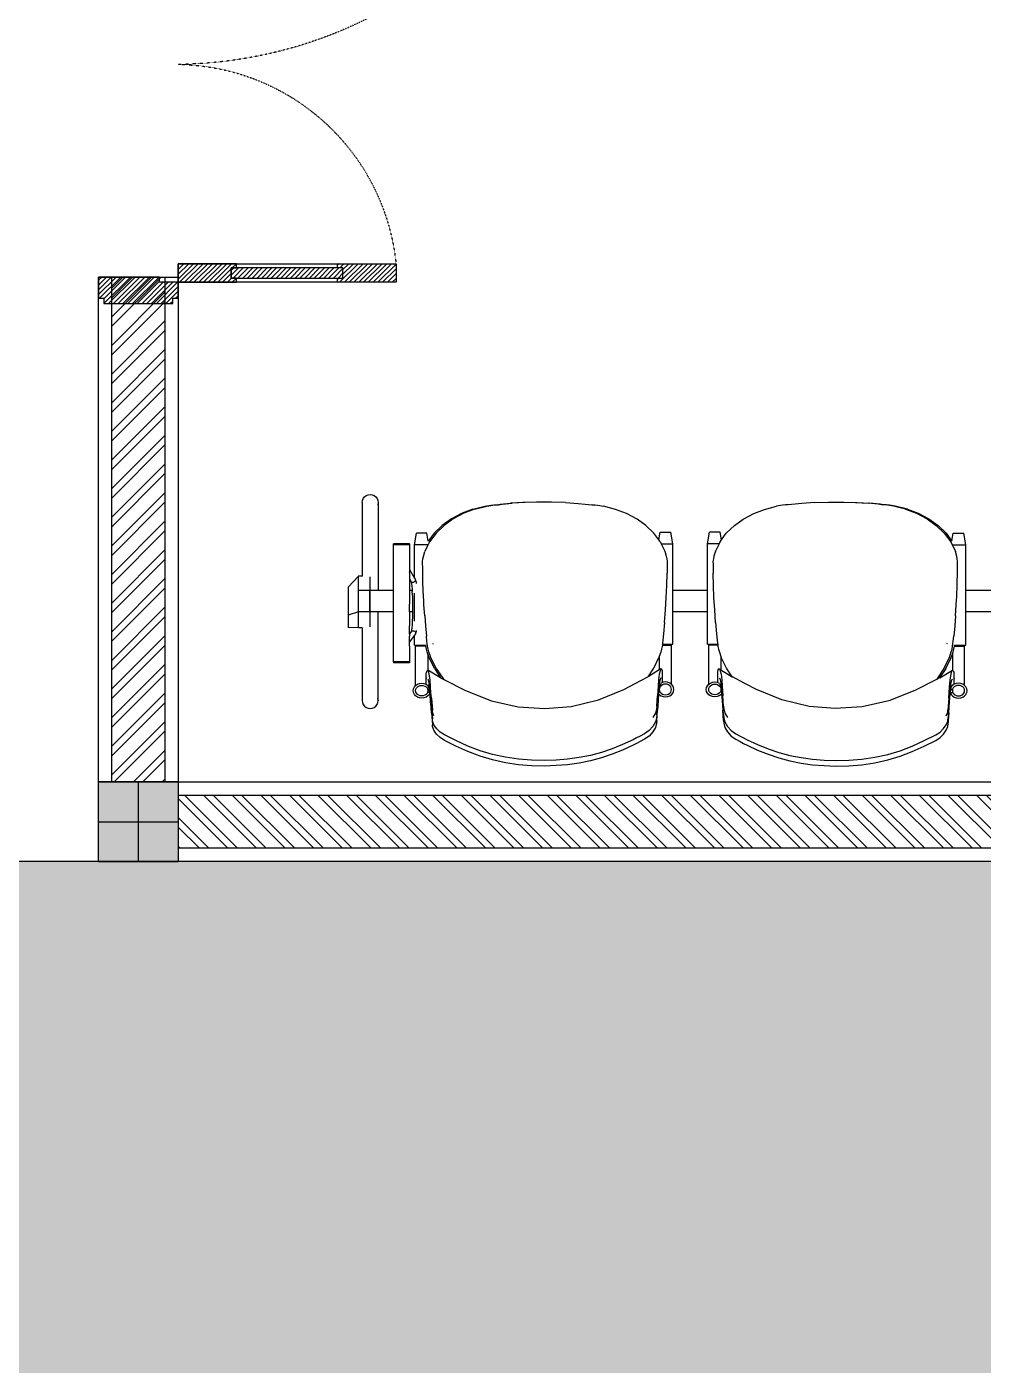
# Model space of a CAD drawing. Header units: millimetres. Extents: x -280308 to 6402717, y -14 to 2073074.
# Drawn here: x 22404 to 24204, y 748051 to 750570 of the extents above; entities that cross this region are included whole.
import ezdxf

# ---------------------------------------------------------------- set-up
doc = ezdxf.new("R2010")
doc.units = ezdxf.units.MM
doc.linetypes.add('ACAD_ISO03W100', pattern=[30, 12, -18])
doc.layers.get('0').update_dxf_attribs({"lineweight": 0})
for name, color, linetype, lineweight in [('_Door & Window', 1, 'Continuous', 0), ('A-ALINE-1', 91, 'Continuous', 20), ('A-ALINE-3', 111, 'Continuous', 15), ('A-ALINE-6', 117, 'Continuous', 9), ('A-Furn', 250, 'Continuous', 0), ('A-FURN-EQPM', 177, 'Continuous', 0), ('ARSIR', 251, 'Continuous', 0)]:
    doc.layers.add(name, color=color, linetype=linetype, lineweight=lineweight)
doc.layers.add('A-FILL-1', color=7, linetype='Continuous', lineweight=0, true_color=0x454545)
doc.styles.add('CENTURY', font='GOTHIC.TTF')

# ---------------------------------------------------------------- blocks, each defined once
blk = doc.blocks.new('A$C0fa81d55')
at = {"color": 0, "linetype": 'ByBlock', "lineweight": -2}
for p, q in [((28.5, 503.5), (30.9, 506.6)), ((30.9, 506.6), (34, 509)), ((34, 509), (37.6, 510.5)), ((37.6, 510.5), (41.5, 511)), ((41.5, 511), (45.4, 510.5)), ((45.4, 510.5), (49, 509)), ((49, 509), (52.1, 506.6)), ((52.1, 506.6), (54.5, 503.5)), ((26.5, 496), (27, 499.9)), ((26.5, 496), (26.5, 357.5)), ((27, 499.9), (28.5, 503.5)), ((54.5, 503.5), (56, 499.9)), ((56, 499.9), (56.5, 496)), ((56, 499.4), (56.5, 495.8)), ((56.5, 495.5), (56, 491.6)), ((56.5, 495.5), (56, 492.2)), ((56.5, 495.8), (56.5, 496)), ((56.5, 495.7), (56.5, 495.8)), ((56.5, 495.7), (56.5, 495.5)), ((56.5, 495.5), (56.5, 330)), ((234.5, 483.3), (214.2, 475.6)), ((237.9, 483.3), (217.6, 475.6)), ((234.5, 483.3), (257.4, 489)), ((237.9, 483.3), (260.9, 489)), ((257.4, 489), (268.5, 490.7)), ((260.9, 489), (272, 490.7)), ((268.5, 490.7), (274.1, 491.3)), ((272, 490.7), (277.5, 491.3)), ((274.1, 491.3), (279.7, 491.7)), ((277.5, 491.3), (283.1, 491.7)), ((279.7, 491.7), (286, 492.5)), ((283.1, 491.7), (289.5, 492.5)), ((286, 492.5), (292.4, 493.2)), ((289.5, 492.5), (295.9, 493.2)), ((292.4, 493.2), (305.2, 494.4)), ((295.9, 493.2), (308.7, 494.4)), ((328.9, 495.9), (305.2, 494.4)), ((332.3, 495.9), (308.7, 494.4)), ((354.4, 496.7), (328.9, 495.9)), ((357.8, 496.7), (332.3, 495.9)), ((357.8, 496.7), (354.4, 496.7)), ((379.4, 496.7), (357.8, 496.7)), ((379.4, 496.7), (379.4, 496.7)), ((382.8, 496.7), (379.4, 496.7)), ((409, 495.8), (382.8, 496.7)), ((409, 495.8), (433.1, 494.3)), ((433.1, 494.3), (446, 493)), ((446, 493), (452.4, 492.3)), ((452.4, 492.3), (458.8, 491.6)), ((458.8, 491.6), (464.3, 491.2)), ((458.8, 491.3), (460.8, 491.2)), ((460.8, 491.2), (463.1, 490.9)), ((464.3, 491.2), (469.8, 490.6)), ((469.8, 490.6), (480.7, 488.9)), ((503.3, 483), (480.7, 488.9)), ((523.7, 475.2), (503.3, 483)), ((763.2, 475.2), (783.6, 483)), ((783.6, 483), (806.3, 488.9)), ((817.2, 490.6), (806.3, 488.9)), ((822.7, 491.2), (817.2, 490.6)), ((828.1, 491.6), (822.7, 491.2)), ((826.1, 491.2), (823.8, 490.9)), ((828.2, 491.3), (826.1, 491.2)), ((834.5, 492.3), (828.1, 491.6)), ((841, 493), (834.5, 492.3)), ((853.9, 494.3), (841, 493)), ((877.9, 495.8), (853.9, 494.3)), ((877.9, 495.8), (904.1, 496.7)), ((904.1, 496.7), (907.5, 496.7)), ((907.5, 496.7), (907.6, 496.7)), ((907.6, 496.7), (929.1, 496.7)), ((929.1, 496.7), (954.6, 495.9)), ((929.1, 496.7), (932.6, 496.7)), ((932.6, 496.7), (958.1, 495.9)), ((954.6, 495.9), (978.3, 494.4)), ((958.1, 495.9), (981.7, 494.4)), ((991.1, 493.2), (978.3, 494.4)), ((994.5, 493.2), (981.7, 494.4)), ((997.5, 492.5), (991.1, 493.2)), ((1000.9, 492.5), (994.5, 493.2)), ((1003.8, 491.7), (997.5, 492.5)), ((1007.3, 491.7), (1000.9, 492.5)), ((1009.4, 491.3), (1003.8, 491.7)), ((1012.9, 491.3), (1007.3, 491.7)), ((1015, 490.7), (1009.4, 491.3)), ((1018.4, 490.7), (1012.9, 491.3)), ((1026.1, 489), (1015, 490.7)), ((1029.5, 489), (1018.4, 490.7)), ((1049, 483.3), (1026.1, 489)), ((1052.5, 483.3), (1029.5, 489)), ((1049, 483.3), (1069.3, 475.6)), ((1052.5, 483.3), (1072.8, 475.6)), ((194.2, 464.9), (177, 452.6)), ((197.6, 464.9), (180.4, 452.6)), ((214.2, 475.6), (194.2, 464.9)), ((217.6, 475.6), (197.6, 464.9)), ((543.6, 464.5), (523.7, 475.2)), ((560, 452.7), (543.6, 464.5)), ((727, 452.7), (743.3, 464.5)), ((743.3, 464.5), (763.2, 475.2)), ((1069.3, 475.6), (1089.3, 464.9)), ((1072.8, 475.6), (1092.8, 464.9)), ((1089.3, 464.9), (1106.5, 452.6)), ((1092.8, 464.9), (1110, 452.6)), ((124.7, 415.9), (128.5, 437.9)), ((148.3, 437.9), (128.5, 437.9)), ((150.8, 423.4), (148.3, 437.9)), ((161.8, 438.2), (150.8, 423.4)), ((165.3, 438.2), (153, 421.6)), ((177, 452.6), (161.8, 438.2)), ((180.4, 452.6), (165.3, 438.2)), ((575.3, 438), (560, 452.7)), ((584.6, 425.7), (575.3, 438)), ((584.6, 425.7), (587.1, 440.2)), ((587.1, 440.2), (606.9, 440.2)), ((610.7, 418.2), (606.9, 440.2)), ((676.3, 418.2), (680.1, 440.2)), ((699.9, 440.2), (680.1, 440.2)), ((702.4, 425.7), (699.9, 440.2)), ((702.4, 425.7), (711.6, 438)), ((711.6, 438), (727, 452.7)), ((1106.5, 452.6), (1121.7, 438.2)), ((1110, 452.6), (1125.1, 438.2)), ((1121.7, 438.2), (1134, 421.6)), ((1125.1, 438.2), (1136.1, 423.4)), ((1136.1, 423.4), (1138.6, 437.9)), ((1138.6, 437.9), (1158.4, 437.9)), ((1162.2, 415.9), (1158.4, 437.9)), ((85.4, 330), (85.5, 404.6)), ((85.5, 417.9), (85.5, 417.9)), ((85.5, 417.7), (85.5, 417.9)), ((115.4, 417.9), (85.5, 417.9)), ((85.5, 417.7), (85.5, 417.6)), ((85.5, 417.6), (85.5, 417.4)), ((85.5, 416.7), (85.5, 417.4)), ((85.5, 416.7), (85.5, 416.5)), ((85.5, 404.6), (85.5, 416.5)), ((115.4, 416.5), (85.5, 416.5)), ((115.4, 403.3), (115.3, 385.1)), ((115.4, 417.9), (115.4, 417.9)), ((115.4, 417.9), (115.4, 417.8)), ((115.4, 417.8), (115.4, 417.7)), ((115.4, 417.7), (115.4, 417.6)), ((115.4, 417.6), (115.4, 417.4)), ((115.4, 417.4), (115.4, 417.2)), ((115.4, 417.2), (115.4, 417)), ((115.4, 417), (115.4, 416.7)), ((115.4, 416.7), (115.4, 416.5)), ((115.4, 416.5), (115.4, 416.2)), ((115.4, 416.2), (115.4, 415.1)), ((115.4, 415.1), (115.4, 404.6)), ((115.4, 404.6), (115.4, 403.3)), ((124.7, 353.7), (124.7, 415.9)), ((149.6, 415.9), (124.7, 415.9)), ((141.7, 394.4), (144.3, 403.5)), ((148.8, 412.9), (144.3, 403.5)), ((153, 421.6), (148.8, 412.9)), ((150.8, 423.4), (150.8, 423.3)), ((587, 422.4), (584.6, 425.7)), ((587, 422.4), (589.1, 418.2)), ((589.1, 418.2), (595.9, 404.3)), ((589.1, 418.2), (610.7, 418.2)), ((595.9, 404.3), (598.7, 394.8)), ((610.7, 330), (610.7, 418.2)), ((676.3, 330), (676.3, 418.2)), ((697.9, 418.2), (676.3, 418.2)), ((691, 404.3), (688.2, 394.8)), ((697.9, 418.2), (691, 404.3)), ((700, 422.4), (697.9, 418.2)), ((700, 422.4), (702.4, 425.7)), ((1134, 421.6), (1142.6, 403.5)), ((1136.1, 423.4), (1136.1, 423.3)), ((1137.3, 415.9), (1162.2, 415.9)), ((1145.2, 394.4), (1142.6, 403.5)), ((1162.2, 330), (1162.2, 415.9)), ((115.3, 385.1), (115.4, 384)), ((115.4, 384), (115.3, 370.2)), ((140.1, 384.8), (140.8, 389.6)), ((140.1, 379.7), (140.1, 384.8)), ((140.2, 374.6), (140.1, 379.7)), ((140.8, 389.6), (141.7, 394.4)), ((598.7, 394.8), (599.7, 389.9)), ((599.7, 389.9), (600.4, 384.9)), ((600.4, 379.3), (600.3, 373.8)), ((600.4, 384.9), (600.4, 379.3)), ((687.2, 389.9), (686.5, 384.9)), ((686.5, 384.9), (686.6, 379.3)), ((686.6, 379.3), (686.6, 373.8)), ((688.2, 394.8), (687.2, 389.9)), ((1146.2, 389.6), (1145.2, 394.4)), ((1146.9, 384.8), (1146.2, 389.6)), ((1146.8, 379.7), (1146.9, 384.8)), ((1146.8, 374.6), (1146.8, 379.7)), ((19.5, 357.5), (0, 336.6)), ((26.5, 357.5), (19.5, 357.5)), ((19.5, 330), (19.5, 357.5)), ((27.2, 357.5), (26.5, 357.5)), ((41.5, 330), (41.5, 356.2)), ((115.3, 370.2), (115.3, 370.1)), ((115.3, 370.1), (124.7, 353.7)), ((115.3, 370.1), (115.3, 365.2)), ((115.3, 364.4), (115.3, 365.2)), ((115.3, 364.4), (115.3, 352.3)), ((124.7, 353.7), (126.1, 351.3)), ((140.2, 371.1), (140.2, 374.6)), ((140.3, 364.4), (140.2, 371.1)), ((140.8, 343.2), (140.3, 364.4)), ((599.4, 339.4), (600.2, 362.7)), ((600.3, 373.8), (600.2, 362.7)), ((686.6, 373.8), (686.8, 362.7)), ((687.5, 339.4), (686.8, 362.7)), ((1146.1, 343.2), (1146.6, 364.4)), ((1146.6, 364.4), (1146.7, 371.1)), ((1146.7, 371.1), (1146.8, 374.6)), ((0, 336.6), (0, 284)), ((19.5, 290), (19.5, 330)), ((41, 330), (19.5, 330)), ((41, 290), (41, 330)), ((41.5, 330), (41, 330)), ((41.5, 290), (41.5, 330)), ((56.5, 330), (41.5, 330)), ((85.4, 330), (56.5, 330)), ((85.4, 290), (85.4, 330)), ((115.3, 352.3), (115.3, 352.2)), ((115.3, 352.2), (115.3, 345)), ((115.3, 352.2), (117.8, 347.9)), ((115.3, 344.6), (115.3, 345)), ((115.3, 344.6), (115.3, 330)), ((120.5, 330), (115.3, 330)), ((115.3, 330), (115.3, 324.7)), ((117.8, 347.9), (118.1, 347.1)), ((117.8, 347.9), (118.1, 347.4)), ((118.1, 347.4), (118.7, 346.7)), ((118.1, 347.1), (118.5, 345.7)), ((118.5, 345.7), (118.9, 343.9)), ((118.7, 346.7), (119.6, 346.1)), ((118.9, 343.9), (119.3, 341.9)), ((119.3, 341.9), (119.6, 339.6)), ((119.6, 346.1), (120.7, 345.8)), ((119.6, 339.6), (119.9, 337.1)), ((119.9, 337.1), (120.2, 334.4)), ((120.2, 334.4), (120.4, 331.6)), ((120.4, 331.6), (120.5, 330)), ((120.5, 330), (120.5, 328.6)), ((120.7, 325.5), (120.5, 328.6)), ((120.7, 345.8), (121.9, 345.7)), ((121.9, 345.7), (123.1, 345.9)), ((123.1, 345.9), (124.2, 346.3)), ((124.2, 346.3), (125.1, 346.9)), ((125.1, 346.9), (125.9, 347.7)), ((125.9, 347.7), (126.4, 348.6)), ((126.5, 350.5), (126.1, 351.3)), ((126.4, 348.6), (126.6, 349.5)), ((126.6, 349.5), (126.5, 350.5)), ((126.5, 350.5), (127, 349.2)), ((127, 349.2), (127.4, 347.6)), ((127.4, 347.6), (127.8, 345.7)), ((127.8, 345.7), (128.2, 343.6)), ((141.2, 332.8), (140.8, 343.2)), ((141.4, 327.6), (141.2, 332.8)), ((141.6, 322.4), (141.4, 327.6)), ((598.5, 317.3), (599.4, 339.4)), ((676.3, 330), (610.7, 330)), ((610.7, 290), (610.7, 330)), ((676.3, 290), (676.3, 330)), ((688.4, 317.3), (687.5, 339.4)), ((1145.3, 322.4), (1145.6, 327.6)), ((1145.6, 327.6), (1145.8, 332.8)), ((1145.8, 332.8), (1146.1, 343.2)), ((1239.5, 330), (1162.2, 330)), ((1162.2, 290), (1162.2, 330)), ((115.3, 324.5), (115.3, 324.7)), ((115.3, 324.5), (115.3, 304.5)), ((115.3, 304.5), (115.3, 304.4)), ((115.3, 290), (115.3, 304.4)), ((120.7, 325.5), (120.7, 322.5)), ((120.7, 322.5), (120.8, 319.2)), ((120.8, 319.2), (120.8, 290)), ((124.7, 272.8), (124.7, 325)), ((141.8, 317.7), (141.6, 322.4)), ((142.1, 313), (141.8, 317.7)), ((142.6, 303.5), (142.1, 313)), ((144.1, 282.8), (142.6, 303.5)), ((597.2, 293.8), (598.5, 317.3)), ((689.8, 293.8), (688.4, 317.3)), ((1142.9, 282.8), (1144.4, 303.5)), ((1144.4, 303.5), (1144.9, 313)), ((1144.9, 313), (1145.1, 317.7)), ((1145.1, 317.7), (1145.3, 322.4)), ((19.5, 290), (0, 284)), ((0, 284), (0, 260.8)), ((41, 290), (19.5, 290)), ((19.5, 260.2), (19.5, 290)), ((41.5, 290), (41, 290)), ((56.5, 290), (41.5, 290)), ((41.5, 261.9), (41.5, 290)), ((85.4, 290), (56.5, 290)), ((56.5, 123.6), (56.5, 290)), ((85.5, 196), (85.4, 290)), ((120.8, 290), (115.3, 290)), ((115.3, 290), (115.3, 284.4)), ((115.3, 284.4), (115.3, 284)), ((115.3, 284), (115.3, 264.5)), ((120.8, 278.3), (120.7, 275.1)), ((120.8, 290), (120.8, 278.3)), ((144.1, 282.8), (145.6, 263.6)), ((595.5, 270.3), (597.2, 293.8)), ((676.3, 290), (610.7, 290)), ((610.7, 229.5), (610.7, 290)), ((676.3, 229.5), (676.3, 290)), ((691.5, 270.3), (689.8, 293.8)), ((1142.9, 282.8), (1141.4, 263.6)), ((1241.6, 290), (1162.2, 290)), ((1162.2, 227.3), (1162.2, 290)), ((19.5, 260.2), (0, 260.8)), ((26.5, 260.2), (19.5, 260.2)), ((26.5, 260.2), (26.5, 260.3)), ((26.5, 260.2), (26.5, 123)), ((28.5, 260.2), (28.5, 260.2)), ((115.3, 264.5), (115.3, 263.8)), ((115.3, 248.5), (115.3, 263.8)), ((118.3, 252.5), (115.3, 248.5)), ((118.5, 253.3), (118.3, 252.5)), ((118.5, 252.9), (118.3, 252.5)), ((118.9, 254.8), (118.5, 253.3)), ((118.5, 252.9), (119.2, 253.6)), ((119.3, 256.7), (118.9, 254.8)), ((119.2, 253.6), (120.1, 254.2)), ((119.6, 258.8), (119.3, 256.7)), ((119.9, 261.2), (119.6, 258.8)), ((120.2, 263.7), (119.9, 261.2)), ((120.1, 254.2), (121.2, 254.5)), ((120.4, 266.4), (120.2, 263.7)), ((120.5, 269.3), (120.4, 266.4)), ((120.7, 272.2), (120.5, 269.3)), ((120.7, 275.1), (120.7, 272.2)), ((121.2, 254.5), (122.3, 254.6)), ((122.3, 254.6), (123.5, 254.4)), ((123.5, 254.4), (124.6, 254)), ((124.6, 254), (125.6, 253.4)), ((125.6, 253.4), (126.4, 252.6)), ((126.4, 252.6), (126.9, 251.7)), ((127.8, 253), (127.4, 251.3)), ((128.2, 254.9), (127.8, 253)), ((145.6, 263.6), (147.3, 244.1)), ((595.5, 270.3), (593.6, 248.6)), ((691.5, 270.3), (693.3, 248.6)), ((1141.4, 263.6), (1139.6, 244.1)), ((115.3, 248.4), (115.3, 248.5)), ((115.3, 248.4), (115.3, 244.8)), ((115.3, 244.8), (115.3, 243.8)), ((115.4, 233.5), (115.3, 243.8)), ((115.4, 225.4), (115.3, 233.5)), ((115.3, 233.5), (115.4, 233.5)), ((124.7, 246.4), (115.4, 233.5)), ((126.5, 248.9), (124.7, 246.4)), ((124.7, 227.3), (124.7, 246.4)), ((124.7, 227.3), (145.7, 227.3)), ((126.9, 249.8), (126.5, 248.9)), ((126.9, 251.7), (127.1, 250.8)), ((127.4, 251.3), (126.9, 249.8)), ((127.1, 250.8), (126.9, 249.8)), ((138.4, 225.4), (138.4, 227.3)), ((141.4, 225.4), (138.4, 227.3)), ((145.8, 227.3), (145.7, 227.3)), ((146, 225.4), (145.7, 227.3)), ((148.3, 234.7), (147.3, 244.1)), ((148.9, 230), (148.3, 234.7)), ((149.4, 225.3), (148.9, 230)), ((159.3, 230.2), (160.4, 230.8)), ((591.4, 227.7), (591.1, 225.1)), ((591.6, 229.5), (591.4, 227.7)), ((591.4, 227.7), (608.5, 227.7)), ((591.7, 231), (591.6, 229.5)), ((591.6, 229.5), (610.7, 229.5)), ((592.4, 236.9), (591.7, 231)), ((593.6, 248.6), (592.4, 236.9)), ((594, 227.7), (597, 229.5)), ((597, 227.7), (597, 229.5)), ((608.5, 153.8), (608.5, 227.7)), ((676.3, 229.5), (695.4, 229.5)), ((678.5, 153.8), (678.5, 227.7)), ((695.6, 227.7), (678.5, 227.7)), ((690, 227.7), (690, 229.5)), ((692.9, 227.7), (690, 229.5)), ((693.3, 248.6), (694.6, 236.9)), ((694.6, 236.9), (695.2, 231)), ((695.2, 231), (695.4, 229.5)), ((695.4, 229.5), (695.6, 227.7)), ((695.6, 227.7), (695.9, 225.1)), ((1127.7, 230.2), (1126.6, 230.8)), ((1137.5, 225.3), (1138.1, 230)), ((1138.1, 230), (1138.6, 234.7)), ((1138.6, 234.7), (1139.6, 244.1)), ((1141, 225.4), (1141.2, 227.3)), ((1141.1, 227.3), (1141.2, 227.3)), ((1141.2, 227.3), (1162.2, 227.3)), ((1145.6, 225.4), (1148.5, 227.3)), ((1148.5, 225.4), (1148.5, 227.3)), ((115.4, 225.4), (115.3, 224.1)), ((115.3, 224.1), (115.4, 206.4)), ((115.4, 206.4), (115.4, 204.9)), ((115.4, 204.9), (115.4, 197.5)), ((126.9, 151.6), (126.9, 225.4)), ((146, 225.4), (126.9, 225.4)), ((146, 225.3), (146, 225.4)), ((147.2, 219.9), (146, 225.3)), ((148.6, 214.6), (147.2, 219.9)), ((149.9, 210.6), (148.6, 214.6)), ((150.6, 219.9), (149.4, 225.3)), ((152.1, 204.2), (149.9, 210.6)), ((149.9, 210.6), (149.9, 180.3)), ((152, 214.6), (150.6, 219.9)), ((155.5, 204.2), (152, 214.6)), ((162.4, 183.2), (152.1, 204.2)), ((165.8, 183.2), (155.5, 204.2)), ((575.3, 184.1), (584.9, 204.1)), ((585.5, 205.8), (584.9, 204.1)), ((588.4, 214.4), (585.5, 205.8)), ((585.5, 205.8), (585.5, 180.9)), ((589.8, 219.7), (588.4, 214.4)), ((591.1, 225.1), (589.8, 219.7)), ((695.9, 225.1), (697.1, 219.7)), ((697.1, 219.7), (698.6, 214.4)), ((698.6, 214.4), (701.5, 205.8)), ((701.5, 205.8), (702, 204.1)), ((701.5, 205.8), (701.5, 180.9)), ((711.7, 184.1), (702, 204.1)), ((1121.1, 183.2), (1131.4, 204.2)), ((1124.6, 183.2), (1134.9, 204.2)), ((1131.4, 204.2), (1134.9, 214.6)), ((1134.9, 214.6), (1136.3, 219.9)), ((1134.9, 204.2), (1137, 210.6)), ((1136.3, 219.9), (1137.5, 225.3)), ((1137, 210.6), (1138.4, 214.6)), ((1137, 210.6), (1137, 180.3)), ((1138.4, 214.6), (1139.8, 219.9)), ((1139.8, 219.9), (1141, 225.3)), ((1141, 225.3), (1141, 225.4)), ((1141, 225.4), (1160, 225.4)), ((1160, 151.6), (1160, 225.4)), ((85.5, 196), (85.5, 195.5)), ((115.4, 196), (85.5, 196)), ((85.5, 195.5), (85.5, 195)), ((85.5, 194.6), (85.5, 195)), ((85.5, 194.6), (85.5, 194.4)), ((85.5, 194.6), (85.5, 194.6)), ((85.5, 194.4), (85.5, 194.3)), ((115.4, 194.3), (85.5, 194.3)), ((115.4, 197.5), (115.4, 196.7)), ((115.4, 196.1), (115.4, 196.7)), ((115.4, 196), (115.4, 196.1)), ((115.4, 196), (115.4, 195.5)), ((115.4, 195.5), (115.4, 195.5)), ((115.4, 195.5), (115.4, 195)), ((115.4, 195), (115.4, 195)), ((115.4, 195), (115.4, 194.6)), ((115.4, 194.6), (115.4, 194.4)), ((115.4, 194.6), (115.4, 194.6)), ((115.4, 194.4), (115.4, 194.3)), ((147.2, 176.9), (146.5, 175.3)), ((148.2, 178.5), (147.2, 176.9)), ((149.1, 179.8), (148.2, 178.5)), ((149.8, 180.4), (149.1, 179.8)), ((150.9, 178.9), (149.8, 180.4)), ((149.9, 180.3), (149.8, 180.4)), ((173.9, 166.2), (149.9, 180.3)), ((152.5, 173), (150.9, 178.9)), ((162.4, 183.2), (174, 166.2)), ((165.8, 183.2), (178, 165.3)), ((564.3, 168.1), (575.3, 184.1)), ((585.5, 180.9), (564.3, 168.1)), ((587, 179.3), (585.4, 172.7)), ((588.3, 182.6), (585.5, 180.9)), ((588.3, 182.6), (587, 179.3)), ((589.3, 182.7), (588.3, 182.6)), ((590.8, 181), (589.3, 182.7)), ((591, 180.2), (590.8, 181)), ((591.2, 178.9), (591, 180.2)), ((591.2, 162.2), (591.2, 178.9)), ((695.7, 162.2), (695.8, 178.9)), ((695.8, 178.9), (696, 180.2)), ((696, 180.2), (696.1, 181)), ((696.1, 181), (697.6, 182.7)), ((697.6, 182.7), (698.6, 182.6)), ((698.6, 182.6), (699.9, 179.3)), ((698.6, 182.6), (701.5, 180.9)), ((699.9, 179.3), (701.6, 172.7)), ((701.5, 180.9), (722.6, 168.1)), ((722.6, 168.1), (711.7, 184.1)), ((1121.1, 183.2), (1108.9, 165.3)), ((1124.6, 183.2), (1113, 166.2)), ((1113.1, 166.2), (1137, 180.3)), ((1134.5, 173), (1136.1, 178.9)), ((1136.1, 178.9), (1137.1, 180.4)), ((1137, 180.3), (1137.1, 180.4)), ((1137.1, 180.4), (1137.8, 179.8)), ((1137.8, 179.8), (1138.7, 178.5)), ((1138.7, 178.5), (1139.7, 176.9)), ((1139.7, 176.9), (1140.5, 175.3)), ((124.5, 148.8), (126.9, 151.6)), ((126.9, 151.6), (127, 151.7)), ((127, 151.7), (130.4, 153.9)), ((130.4, 153.9), (134.3, 155.3)), ((132.7, 150.5), (135.4, 151.4)), ((134.3, 155.3), (138.4, 155.8)), ((135.4, 151.4), (138.4, 151.8)), ((138.4, 155.8), (142.6, 155.3)), ((138.4, 151.8), (141.4, 151.4)), ((141.4, 151.4), (144.2, 150.5)), ((142.6, 155.3), (146.5, 153.9)), ((146.5, 164.5), (146.5, 175.3)), ((147.2, 166), (146.5, 164.5)), ((146.5, 158.6), (146.5, 164.5)), ((146.5, 164.5), (146.5, 164.3)), ((146.5, 153.9), (146.5, 164.3)), ((146.5, 153.9), (146.5, 153.9)), ((146.5, 153.9), (149.8, 151.7)), ((149.8, 151.7), (151.4, 149.9)), ((149.9, 163.6), (149.9, 163.7)), ((150.9, 162.2), (149.9, 163.6)), ((150.9, 151.5), (149.9, 152.9)), ((152.5, 156.3), (150.9, 162.2)), ((151.4, 149.9), (150.9, 151.5)), ((154.1, 162.4), (152.5, 173)), ((154.2, 145.7), (152.5, 156.3)), ((155.2, 148.1), (154.1, 162.4)), ((173.9, 166.2), (174, 166.2)), ((174, 166.2), (180.2, 163)), ((178, 165.3), (180.2, 163)), ((180.2, 163), (220.8, 142)), ((518.8, 143.8), (540.3, 155.2)), ((540.3, 155.2), (563.9, 167.8)), ((564.3, 168.1), (563.9, 167.8)), ((584.1, 162.7), (583.2, 149.8)), ((585.4, 172.7), (584.1, 162.7)), ((585.5, 156), (584.2, 146)), ((587.1, 162.6), (585.5, 156)), ((587.1, 151.9), (585.5, 145.4)), ((588.9, 151.1), (587, 149.1)), ((588.4, 165.8), (587.1, 162.6)), ((588.2, 154.6), (587.1, 151.9)), ((588.9, 156.2), (588.2, 155.7)), ((588.4, 165.9), (588.4, 165.8)), ((591.2, 157), (588.9, 156.2)), ((591.2, 152.7), (588.9, 151.1)), ((591.2, 160.8), (591.2, 162.2)), ((591.2, 160.8), (591.2, 162.2)), ((591.2, 157), (591.2, 160.8)), ((592.8, 157.6), (591.2, 157)), ((594, 153.7), (591.2, 152.7)), ((597, 158.1), (592.8, 157.6)), ((597, 154.1), (594, 153.7)), ((601.1, 157.6), (597, 158.1)), ((600, 153.7), (597, 154.1)), ((602.7, 152.7), (600, 153.7)), ((605, 156.2), (601.1, 157.6)), ((605.1, 151.1), (602.7, 152.7)), ((608.4, 154), (605, 156.2)), ((606.9, 149.1), (605.1, 151.1)), ((608.5, 153.8), (608.4, 154)), ((610.9, 151.1), (608.5, 153.8)), ((676, 151.1), (678.5, 153.8)), ((678.5, 153.8), (678.6, 154)), ((678.6, 154), (681.9, 156.2)), ((680, 149.1), (681.8, 151.1)), ((681.8, 151.1), (684.2, 152.7)), ((681.9, 156.2), (685.8, 157.6)), ((684.2, 152.7), (687, 153.7)), ((685.8, 157.6), (690, 158.1)), ((687, 153.7), (690, 154.1)), ((690, 158.1), (694.1, 157.6)), ((690, 154.1), (692.9, 153.7)), ((692.9, 153.7), (695.7, 152.7)), ((694.1, 157.6), (695.7, 157)), ((695.8, 160.8), (695.7, 162.2)), ((695.7, 157), (695.8, 160.8)), ((695.7, 157), (698, 156.2)), ((695.7, 152.7), (698.1, 151.1)), ((695.8, 160.8), (695.8, 162.2)), ((698, 156.2), (698.7, 155.7)), ((698.1, 151.1), (699.9, 149.1)), ((698.6, 165.9), (698.6, 165.8)), ((698.6, 165.8), (699.9, 162.6)), ((698.8, 154.6), (699.9, 151.9)), ((699.9, 162.6), (701.5, 156)), ((699.9, 151.9), (701.5, 145.4)), ((701.5, 156), (702.8, 146)), ((701.6, 172.7), (702.9, 162.7)), ((702.9, 162.7), (703.7, 149.8)), ((722.6, 168.1), (723.1, 167.8)), ((746.7, 155.2), (723.1, 167.8)), ((768.1, 143.8), (746.7, 155.2)), ((1106.8, 163), (1066.1, 142)), ((1113, 166.2), (1106.8, 163)), ((1108.9, 165.3), (1106.8, 163)), ((1113.1, 166.2), (1113, 166.2)), ((1131.8, 148.1), (1132.9, 162.4)), ((1132.8, 145.7), (1134.4, 156.3)), ((1132.9, 162.4), (1134.5, 173)), ((1134.4, 156.3), (1136, 162.2)), ((1137.1, 151.7), (1135.6, 149.9)), ((1135.6, 149.9), (1136, 151.5)), ((1136, 162.2), (1137, 163.6)), ((1136, 151.5), (1137.1, 152.9)), ((1137, 163.6), (1137.1, 163.7)), ((1140.4, 153.9), (1137.1, 151.7)), ((1139.7, 166), (1140.4, 164.5)), ((1140.4, 164.5), (1140.5, 175.3)), ((1140.4, 158.6), (1140.4, 164.5)), ((1140.4, 164.5), (1140.5, 164.3)), ((1140.4, 153.9), (1140.5, 164.3)), ((1140.5, 153.9), (1140.4, 153.9)), ((1144.4, 155.3), (1140.5, 153.9)), ((1145.6, 151.4), (1142.8, 150.5)), ((1148.5, 155.8), (1144.4, 155.3)), ((1148.5, 151.8), (1145.6, 151.4)), ((1152.7, 155.3), (1148.5, 155.8)), ((1151.5, 151.4), (1148.5, 151.8)), ((1154.3, 150.5), (1151.5, 151.4)), ((1156.6, 153.9), (1152.7, 155.3)), ((1159.9, 151.7), (1156.6, 153.9)), ((1160, 151.6), (1159.9, 151.7)), ((1162.5, 148.8), (1160, 151.6)), ((56.5, 123.6), (56, 127.4)), ((56.5, 123.6), (56, 126.9)), ((122.3, 141.8), (122.9, 145.4)), ((122.9, 138.2), (122.3, 141.8)), ((122.9, 145.4), (124.5, 148.8)), ((124.5, 134.8), (122.9, 138.2)), ((127, 131.9), (124.5, 134.8)), ((126.9, 141.8), (127.3, 144.4)), ((127.3, 139.2), (126.9, 141.8)), ((130.4, 129.7), (127, 131.9)), ((127.3, 144.4), (128.5, 146.8)), ((128.5, 136.8), (127.3, 139.2)), ((128.5, 146.8), (130.3, 148.9)), ((130.3, 134.7), (128.5, 136.8)), ((130.3, 148.9), (132.7, 150.5)), ((132.7, 133.1), (130.3, 134.7)), ((134.3, 128.3), (130.4, 129.7)), ((135.4, 132.1), (132.7, 133.1)), ((138.4, 127.8), (134.3, 128.3)), ((138.4, 131.8), (135.4, 132.1)), ((141.4, 132.1), (138.4, 131.8)), ((142.6, 128.3), (138.4, 127.8)), ((144.2, 133.1), (141.4, 132.1)), ((146.5, 129.7), (142.6, 128.3)), ((144.2, 150.5), (146.5, 148.9)), ((146.5, 134.7), (144.2, 133.1)), ((146.5, 148.9), (148.4, 146.8)), ((148.4, 136.8), (146.5, 134.7)), ((149.8, 131.9), (146.5, 129.7)), ((148.4, 146.8), (149.5, 144.4)), ((149, 138.2), (148.4, 136.8)), ((149.9, 141.8), (149, 141.8)), ((149.5, 139.2), (149, 138.2)), ((153.7, 138.2), (149, 138.2)), ((149.5, 144.4), (149.9, 141.8)), ((149.9, 141.8), (149.5, 139.2)), ((152.4, 134.8), (149.8, 131.9)), ((150.1, 142.6), (152.7, 144.5)), ((152.5, 145.7), (151.4, 149.9)), ((153.8, 137.7), (152.4, 134.8)), ((152.7, 144.5), (152.5, 145.7)), ((153.7, 138.2), (152.7, 144.5)), ((153.8, 137.7), (153.7, 138.2)), ((154.2, 135.1), (153.8, 137.7)), ((155.2, 131.4), (154.2, 145.7)), ((155.2, 120.9), (154.2, 135.1)), ((155.8, 138.1), (155.2, 148.1)), ((155.9, 121.4), (155.2, 131.4)), ((156.6, 127.5), (155.8, 138.1)), ((156.6, 127.5), (158.4, 104.8)), ((220.8, 142), (269.9, 122.8)), ((471.1, 124.4), (518.8, 143.8)), ((580.6, 112.7), (582, 132.1)), ((582.7, 141.2), (582, 132.1)), ((583.2, 149.8), (582.7, 141.2)), ((583.3, 133.2), (582.8, 124.6)), ((584.2, 146), (583.3, 133.2)), ((584.2, 135.4), (583.3, 122.6)), ((584.8, 140.5), (584.2, 135.7)), ((584.2, 135.7), (585.6, 134.2)), ((584.2, 135.7), (584.2, 135.4)), ((585.4, 144.6), (584.8, 140.5)), ((584.8, 140.5), (586.4, 140.5)), ((585.5, 145.4), (585.4, 144.6)), ((585.9, 146.7), (585.5, 144.1)), ((585.5, 144.1), (585.9, 141.5)), ((585.5, 144.1), (586.4, 144.1)), ((585.6, 134.2), (588.9, 131.9)), ((587, 149.1), (585.9, 146.7)), ((585.9, 141.5), (586.4, 140.5)), ((586.4, 140.5), (587, 139.1)), ((587, 139.1), (588.9, 137)), ((588.9, 137), (591.2, 135.4)), ((588.9, 131.9), (592.8, 130.6)), ((591.2, 135.4), (594, 134.4)), ((592.8, 130.6), (597, 130.1)), ((594, 134.4), (597, 134.1)), ((597, 134.1), (600, 134.4)), ((597, 130.1), (601.1, 130.6)), ((600, 134.4), (602.7, 135.4)), ((601.1, 130.6), (605, 131.9)), ((602.7, 135.4), (605.1, 137)), ((605, 131.9), (608.4, 134.2)), ((605.1, 137), (606.9, 139.1)), ((608.1, 146.7), (606.9, 149.1)), ((606.9, 139.1), (608.1, 141.5)), ((608.5, 144.1), (608.1, 146.7)), ((608.1, 141.5), (608.5, 144.1)), ((608.4, 134.2), (610.9, 137.1)), ((612.5, 147.7), (610.9, 151.1)), ((610.9, 137.1), (612.5, 140.5)), ((613.1, 144.1), (612.5, 147.7)), ((612.5, 140.5), (613.1, 144.1)), ((673.9, 144.1), (674.4, 147.7)), ((674.4, 140.5), (673.9, 144.1)), ((674.4, 147.7), (676, 151.1)), ((676, 137.1), (674.4, 140.5)), ((678.6, 134.2), (676, 137.1)), ((678.5, 144.1), (678.9, 146.7)), ((678.9, 141.5), (678.5, 144.1)), ((681.9, 131.9), (678.6, 134.2)), ((678.9, 146.7), (680, 149.1)), ((680, 139.1), (678.9, 141.5)), ((681.8, 137), (680, 139.1)), ((684.2, 135.4), (681.8, 137)), ((685.8, 130.6), (681.9, 131.9)), ((687, 134.4), (684.2, 135.4)), ((690, 130.1), (685.8, 130.6)), ((690, 134.1), (687, 134.4)), ((692.9, 134.4), (690, 134.1)), ((694.1, 130.6), (690, 130.1)), ((695.7, 135.4), (692.9, 134.4)), ((698, 131.9), (694.1, 130.6)), ((698.1, 137), (695.7, 135.4)), ((701.4, 134.2), (698, 131.9)), ((699.9, 139.1), (698.1, 137)), ((699.9, 149.1), (701.1, 146.7)), ((700.6, 140.5), (699.9, 139.1)), ((701.5, 144.1), (700.6, 144.1)), ((701.1, 141.5), (700.6, 140.5)), ((702.1, 140.5), (700.6, 140.5)), ((701.1, 146.7), (701.5, 144.1)), ((701.5, 144.1), (701.1, 141.5)), ((702.7, 135.7), (701.4, 134.2)), ((701.5, 145.4), (701.6, 144.6)), ((701.6, 144.6), (702.1, 140.5)), ((702.1, 140.5), (702.7, 135.7)), ((702.7, 135.7), (702.8, 135.4)), ((702.8, 146), (703.7, 133.2)), ((702.8, 135.4), (703.7, 122.6)), ((703.7, 149.8), (704.3, 141.2)), ((703.7, 133.2), (704.2, 124.6)), ((704.3, 141.2), (704.9, 132.1)), ((706.4, 112.7), (704.9, 132.1)), ((815.9, 124.4), (768.1, 143.8)), ((1066.1, 142), (1017.1, 122.8)), ((1130.3, 127.5), (1128.6, 104.8)), ((1130.3, 127.5), (1131.1, 138.1)), ((1131, 121.4), (1131.7, 131.4)), ((1131.1, 138.1), (1131.8, 148.1)), ((1131.7, 131.4), (1132.8, 145.7)), ((1131.7, 120.9), (1132.8, 135.1)), ((1132.8, 135.1), (1133.2, 137.7)), ((1133.2, 137.7), (1133.3, 138.2)), ((1133.2, 137.7), (1134.6, 134.8)), ((1133.3, 138.2), (1134.2, 144.5)), ((1133.3, 138.2), (1137.9, 138.2)), ((1134.2, 144.5), (1134.4, 145.7)), ((1136.9, 142.6), (1134.2, 144.5)), ((1134.4, 145.7), (1135.6, 149.9)), ((1134.6, 134.8), (1137.1, 131.9)), ((1137.4, 144.4), (1137, 141.8)), ((1137, 141.8), (1137.4, 139.2)), ((1137, 141.8), (1137.9, 141.8)), ((1137.1, 131.9), (1140.5, 129.7)), ((1138.6, 146.8), (1137.4, 144.4)), ((1137.4, 139.2), (1137.9, 138.2)), ((1137.9, 138.2), (1138.6, 136.8)), ((1140.4, 148.9), (1138.6, 146.8)), ((1138.6, 136.8), (1140.4, 134.7)), ((1142.8, 150.5), (1140.4, 148.9)), ((1140.4, 134.7), (1142.8, 133.1)), ((1140.5, 129.7), (1144.4, 128.3)), ((1142.8, 133.1), (1145.6, 132.1)), ((1144.4, 128.3), (1148.5, 127.8)), ((1145.6, 132.1), (1148.5, 131.8)), ((1148.5, 131.8), (1151.5, 132.1)), ((1148.5, 127.8), (1152.7, 128.3)), ((1151.5, 132.1), (1154.3, 133.1)), ((1152.7, 128.3), (1156.6, 129.7)), ((1156.7, 148.9), (1154.3, 150.5)), ((1154.3, 133.1), (1156.7, 134.7)), ((1156.6, 129.7), (1159.9, 131.9)), ((1158.5, 146.8), (1156.7, 148.9)), ((1156.7, 134.7), (1158.5, 136.8)), ((1159.6, 144.4), (1158.5, 146.8)), ((1158.5, 136.8), (1159.6, 139.2)), ((1160, 141.8), (1159.6, 144.4)), ((1159.6, 139.2), (1160, 141.8)), ((1159.9, 131.9), (1162.5, 134.8)), ((1164.1, 145.4), (1162.5, 148.8)), ((1162.5, 134.8), (1164.1, 138.2)), ((1164.6, 141.8), (1164.1, 145.4)), ((1164.1, 138.2), (1164.6, 141.8)), ((26.5, 123), (27, 119.2)), ((27, 119.2), (28.5, 115.6)), ((28.5, 115.6), (30.9, 112.4)), ((30.9, 112.4), (34, 110.1)), ((34, 110.1), (37.6, 108.6)), ((37.6, 108.6), (41.5, 108.1)), ((41.5, 108.1), (45.4, 108.6)), ((45.4, 108.6), (49, 110.1)), ((49, 110.1), (52.1, 112.4)), ((52.1, 112.4), (54.5, 115.6)), ((54.5, 115.6), (56, 119.2)), ((56, 119.7), (56.5, 123.3)), ((56, 119.2), (56.5, 123)), ((56.5, 123.6), (56.5, 123.4)), ((56.5, 123.3), (56.5, 123.4)), ((56.5, 123), (56.5, 123.3)), ((155.9, 110.9), (155.2, 120.9)), ((156.7, 110.8), (155.9, 121.4)), ((156.7, 100.3), (155.9, 110.9)), ((156.7, 110.8), (158.5, 88.1)), ((158.7, 101.2), (158.4, 104.8)), ((161.5, 94.3), (158.7, 101.2)), ((269.9, 122.8), (319.9, 111.5)), ((319.9, 111.5), (370.3, 108.1)), ((370.3, 108.1), (419.4, 112)), ((419.4, 112), (471.1, 124.4)), ((579.9, 107.5), (578.1, 99.6)), ((580.6, 112.7), (579.9, 107.5)), ((580.7, 96), (582.1, 115.4)), ((580.7, 85.6), (582.1, 104.9)), ((582.8, 124.6), (582.1, 115.4)), ((582.8, 114.1), (582.1, 104.9)), ((583.3, 122.6), (582.8, 114.1)), ((703.7, 122.6), (704.2, 114.1)), ((704.2, 124.6), (704.8, 115.4)), ((704.2, 114.1), (704.8, 104.9)), ((706.3, 96), (704.8, 115.4)), ((706.3, 85.6), (704.8, 104.9)), ((706.4, 112.7), (707, 107.5)), ((707, 107.5), (708.8, 99.6)), ((867.5, 112), (815.9, 124.4)), ((916.6, 108.1), (867.5, 112)), ((967.1, 111.5), (916.6, 108.1)), ((1017.1, 122.8), (967.1, 111.5)), ((1125.5, 94.3), (1128.3, 101.2)), ((1128.3, 101.2), (1128.6, 104.8)), ((1130.2, 110.8), (1128.5, 88.1)), ((1130.2, 110.8), (1131, 121.4)), ((1130.2, 100.3), (1131, 110.9)), ((1131, 110.9), (1131.7, 120.9)), ((156.7, 100.3), (158.5, 77.7)), ((158.7, 84.5), (158.5, 88.1)), ((158.7, 74.2), (158.5, 77.7)), ((161.5, 77.6), (158.7, 84.5)), ((166.4, 70.4), (161.5, 77.6)), ((578.1, 99.6), (573.4, 91.2)), ((578.2, 82.9), (573.5, 74.6)), ((580, 90.8), (578.2, 82.9)), ((580, 80.4), (578.2, 72.6)), ((580.7, 96), (580, 90.8)), ((580.7, 85.6), (580, 80.4)), ((706.3, 96), (706.9, 90.8)), ((706.3, 85.6), (706.9, 80.4)), ((706.9, 90.8), (708.7, 82.9)), ((706.9, 80.4), (708.7, 72.6)), ((708.7, 82.9), (713.5, 74.6)), ((708.8, 99.6), (713.6, 91.2)), ((1120.5, 70.4), (1125.4, 77.6)), ((1125.4, 77.6), (1128.2, 84.5)), ((1128.2, 84.5), (1128.5, 88.1)), ((1128.2, 74.2), (1128.5, 77.7)), ((1130.2, 100.3), (1128.5, 77.7)), ((161.5, 67.2), (158.7, 74.2)), ((166.4, 60.1), (161.5, 67.2)), ((173, 63.8), (166.4, 70.4)), ((173, 53.5), (166.4, 60.1)), ((181, 58.6), (173, 63.8)), ((181, 48.3), (173, 53.5)), ((202.9, 47.7), (181, 58.6)), ((542.7, 52.8), (536.1, 49.5)), ((549.3, 56.2), (542.7, 52.8)), ((557.6, 60.6), (549.3, 56.2)), ((566.3, 66.7), (557.6, 60.6)), ((566.3, 56.4), (557.6, 50.3)), ((573.5, 74.6), (566.3, 66.7)), ((573.5, 64.2), (566.3, 56.4)), ((578.2, 72.6), (573.5, 64.2)), ((708.7, 72.6), (713.5, 64.2)), ((713.5, 74.6), (720.6, 66.7)), ((713.5, 64.2), (720.6, 56.4)), ((720.6, 66.7), (729.3, 60.6)), ((720.6, 56.4), (729.3, 50.3)), ((729.3, 60.6), (737.7, 56.2)), ((737.7, 56.2), (744.2, 52.8)), ((744.2, 52.8), (750.8, 49.5)), ((1084.1, 47.7), (1106, 58.6)), ((1106, 58.6), (1114, 63.8)), ((1106, 48.3), (1114, 53.5)), ((1114, 63.8), (1120.5, 70.4)), ((1114, 53.5), (1120.5, 60.1)), ((1120.5, 60.1), (1125.4, 67.2)), ((1125.4, 67.2), (1128.2, 74.2)), ((202.9, 37.4), (181, 48.3)), ((225.3, 37.5), (202.9, 47.7)), ((225.3, 27.2), (202.9, 37.4)), ((248.2, 28.7), (225.3, 37.5)), ((248.2, 18.4), (225.3, 27.2)), ((271.6, 21.8), (248.2, 28.7)), ((476.5, 25.5), (455.8, 20)), ((496.7, 32.3), (476.5, 25.5)), ((516.5, 40.4), (496.7, 32.3)), ((516.5, 30.1), (496.7, 22)), ((536.1, 49.5), (516.5, 40.4)), ((536.1, 39.2), (516.5, 30.1)), ((542.7, 42.5), (536.1, 39.2)), ((549.3, 45.9), (542.7, 42.5)), ((557.6, 50.3), (549.3, 45.9)), ((729.3, 50.3), (737.7, 45.9)), ((737.7, 45.9), (744.2, 42.5)), ((744.2, 42.5), (750.8, 39.2)), ((750.8, 49.5), (770.4, 40.4)), ((750.8, 39.2), (770.4, 30.1)), ((770.4, 40.4), (790.3, 32.3)), ((770.4, 30.1), (790.3, 22)), ((790.3, 32.3), (810.5, 25.5)), ((810.5, 25.5), (831.2, 20)), ((1015.3, 21.8), (1038.7, 28.7)), ((1038.7, 28.7), (1061.6, 37.5)), ((1038.7, 18.4), (1061.6, 27.2)), ((1061.6, 37.5), (1084.1, 47.7)), ((1061.6, 27.2), (1084.1, 37.4)), ((1084.1, 37.4), (1106, 48.3)), ((271.6, 11.5), (248.2, 18.4)), ((296, 16.4), (271.6, 21.8)), ((296, 6.1), (271.6, 11.5)), ((320.4, 12.8), (296, 16.4)), ((320.4, 2.5), (296, 6.1)), ((345, 10.8), (320.4, 12.8)), ((345, 0.5), (320.4, 2.5)), ((369.8, 10.3), (345, 10.8)), ((369.8, 0), (345, 0.5)), ((391.5, 11), (369.8, 10.3)), ((391.5, 0.7), (369.8, 0)), ((413, 12.8), (391.5, 11)), ((413, 2.5), (391.5, 0.7)), ((434.4, 15.7), (413, 12.8)), ((434.4, 5.4), (413, 2.5)), ((455.8, 20), (434.4, 15.7)), ((455.8, 9.7), (434.4, 5.4)), ((476.5, 15.2), (455.8, 9.7)), ((496.7, 22), (476.5, 15.2)), ((790.3, 22), (810.5, 15.2)), ((810.5, 15.2), (831.2, 9.7)), ((831.2, 20), (852.5, 15.7)), ((831.2, 9.7), (852.5, 5.4)), ((852.5, 15.7), (873.9, 12.8)), ((852.5, 5.4), (873.9, 2.5)), ((873.9, 12.8), (895.5, 11)), ((873.9, 2.5), (895.5, 0.7)), ((895.5, 11), (917.1, 10.3)), ((895.5, 0.7), (917.1, 0)), ((917.1, 10.3), (941.9, 10.8)), ((917.1, 0), (941.9, 0.5)), ((941.9, 10.8), (966.5, 12.8)), ((941.9, 0.5), (966.5, 2.5)), ((966.5, 12.8), (990.9, 16.4)), ((966.5, 2.5), (990.9, 6.1)), ((990.9, 16.4), (1015.3, 21.8)), ((990.9, 6.1), (1015.3, 11.5)), ((1015.3, 11.5), (1038.7, 18.4))]:
    blk.add_line(p, q, dxfattribs=at)
blk = doc.blocks.new('A$Ce288bb9c')
at = {"layer": 'A-Furn', "color": 0, "linetype": 'ByBlock', "lineweight": -2, "ltscale": 0.25}
blk.add_blockref('A$C0fa81d55', (26419.9, -7720.2), dxfattribs=at)
blk = doc.blocks.new('A$Ccf87384a')
blk.add_wipeout([(-75, 75), (75, 75), (75, -75), (-75, -75)])
blk.add_wipeout([(-75, -75), (-75, 75), (75, 75), (75, -75)])
at = {"layer": 'A-FILL-1', "ltscale": 0.25}
h = blk.add_hatch(color=256, dxfattribs=at)
h.dxf.hatch_style = 1
h.paths.add_polyline_path([(-75, -75), (-75, 75), (75, 75), (75, -75)])
at = {"layer": 'A-ALINE-1'}
blk.add_lwpolyline([(-75, -75), (-75, 75), (75, 75), (75, -75)], close=True, dxfattribs=at)
at = {"layer": 'A-FILL-1', "ltscale": 0.25}
for p, q in [((0, 75), (0, -75)), ((-75, 0), (75, 0))]:
    blk.add_line(p, q, dxfattribs=at)
blk = doc.blocks.new('A$C6ab96ad6')
at = {"layer": 'A-Furn'}
h = blk.add_hatch(dxfattribs=at)
h.set_pattern_fill('ANSI31', color=256, scale=2, angle=540, style=0)
h.set_pattern_definition([(225, (-3598.3206, 30706.9954), (4.490128, -4.490128), [])])
h.paths.add_polyline_path([(10, 960), (10, 850), (2, 850), (2, 860), (-17, 860), (-17, 850), (-25, 850), (-25, 960)])
h = blk.add_hatch(dxfattribs=at)
h.set_pattern_fill('ANSI31', color=256, scale=2, angle=540, style=0)
h.set_pattern_definition([(225, (-3598.3206, 30816.9954), (4.490128, -4.490128), [])])
h.paths.add_polyline_path([(2, 860), (-17, 860), (-17, 250), (2, 250)])
h = blk.add_hatch(dxfattribs=at)
h.set_pattern_fill('ANSI31', color=256, scale=2, angle=540, style=0)
h.set_pattern_definition([(225, (-3198.3206, 30306.9954), (4.490128, -4.490128), [])])
h.paths.add_polyline_path([(-1210, 560), (-1210, 450), (-1202, 450), (-1202, 460), (-1183, 460), (-1183, 450), (-1175, 450), (-1175, 560)])
h = blk.add_hatch(dxfattribs=at)
h.set_pattern_fill('ANSI31', color=256, scale=2, angle=540, style=0)
h.set_pattern_definition([(225, (-3198.3206, 30816.9954), (4.490128, -4.490128), [])])
h.paths.add_polyline_path([(-1202, 460), (-1183, 460), (-1183, 250), (-1202, 250)])
h = blk.add_hatch(dxfattribs=at)
h.set_pattern_fill('ANSI31', color=256, scale=2, angle=540, style=0)
h.set_pattern_definition([(225, (-2593.7735, 30816.9954), (4.490128, -4.490128), [])])
h.paths.add_polyline_path([(-1210, 150), (-1210, 260), (-1202, 260), (-1202, 250), (-1183, 250), (-1183, 260), (-1175, 260), (-1175, 150)])
h = blk.add_hatch(dxfattribs=at)
h.set_pattern_fill('ANSI31', color=256, scale=2, angle=540, style=0)
h.set_pattern_definition([(225, (-2993.7735, 30816.9954), (4.490128, -4.490128), [])])
h.paths.add_polyline_path([(10, 150), (10, 260), (2, 260), (2, 250), (-17, 250), (-17, 260), (-25, 260), (-25, 150)])
h = blk.add_hatch(dxfattribs=at)
h.set_pattern_fill('ANSI31', color=256, scale=2, angle=540, style=0)
h.set_pattern_definition([(225, (-3898.3206, 30765.815), (4.490128, -4.490128), [])])
h.paths.add_polyline_path([(-1240, 0), (-1240, 10), (-1250, 10), (-1250, 140), (-1240, 140), (-1240, 150), (-1210, 150), (-1210, 115), (-1200, 115), (-1200, 0)])
h = blk.add_hatch(dxfattribs=at)
h.set_pattern_fill('ANSI31', color=256, scale=2, angle=540, style=0)
h.set_pattern_definition([(225, (-3598.3206, 30765.815), (4.490128, -4.490128), [])])
h.paths.add_polyline_path([(40, 0), (40, 10), (50, 10), (50, 140), (40, 140), (40, 150), (10, 150), (10, 115), (0, 115), (0, 0)])
at = {"layer": '_Door & Window'}
for points in [[(10, 960), (10, 850), (2, 850), (2, 860), (-17, 860), (-17, 850), (-25, 850), (-25, 960), (10, 960)], [(-1210, 560), (-1210, 450), (-1202, 450), (-1202, 460), (-1183, 460), (-1183, 450), (-1175, 450), (-1175, 560), (-1210, 560)], [(-1210, 150), (-1210, 260), (-1202, 260), (-1202, 250), (-1183, 250), (-1183, 260), (-1175, 260), (-1175, 150), (-1210, 150)], [(10, 150), (10, 260), (2, 260), (2, 250), (-17, 250), (-17, 260), (-25, 260), (-25, 150), (10, 150)], [(-1240, 0), (-1240, 10), (-1250, 10), (-1250, 140), (-1240, 140), (-1240, 150), (-1210, 150), (-1210, 115), (-1200, 115), (-1200, 0), (-1240, 0)], [(40, 0), (40, 10), (50, 10), (50, 140), (40, 140), (40, 150), (10, 150), (10, 115), (0, 115), (0, 0), (40, 0)]]:
    blk.add_lwpolyline(points, dxfattribs=at)
for points in [[(10, 150), (-25, 150), (-25, 960), (10, 960)], [(-1210, 150), (-1175, 150), (-1175, 560), (-1210, 560)]]:
    blk.add_lwpolyline(points, close=True, dxfattribs=at)
at = {"layer": '_Door & Window', "linetype": 'ACAD_ISO03W100', "ltscale": 0.02}
for centre, radius, start, end in [((22.2, 139.1), 822.2, 93.2889, 179.2425), ((-1218.1, 144.1), 418.1, 0.8095, 84.0847)]:
    blk.add_arc(centre, radius, start, end, dxfattribs=at)
at = {"layer": 'A-Furn'}
for points in [[(2, 860), (-17, 860), (-17, 250), (2, 250)], [(-1202, 460), (-1183, 460), (-1183, 250), (-1202, 250)]]:
    blk.add_lwpolyline(points, close=True, dxfattribs=at)
at = {"layer": 'Defpoints', "ltscale": 0.25, "insert": (-98.9, 182.1), "char_height": 30, "attachment_point": 1, "style": 'CENTURY'}
blk.add_mtext_dynamic_manual_height_columns('120', width=78.467, gutter_width=750, heights=[0], dxfattribs=at)
blk = doc.blocks.new('A$C7136d0a8')
at = {"layer": 'A-FILL-1', "ltscale": 0.25}
h = blk.add_hatch(dxfattribs=at)
h.set_pattern_fill('ANSI32', color=256, scale=4, angle=900)
h.set_pattern_definition([(225, (153695.378, -58018.278), (26.940768, -26.940768), []), (225, (153677.417, -58018.278), (26.940768, -26.940768), [])])
h.paths.add_polyline_path([(49017.2, -23282.7), (49017.2, -22332.6), (49117.2, -22332.6), (49117.2, -23282.7)])
h = blk.add_hatch(dxfattribs=at)
h.set_pattern_fill('ANSI32', color=256, scale=4, angle=990)
h.set_pattern_definition([(315, (85302.79, 81270.53), (26.940768, 26.940768), []), (315, (85302.79, 81252.57), (26.940768, 26.940768), [])])
h.paths.add_polyline_path([(55572.2, -23407.7), (49142.2, -23407.7), (49142.2, -23307.7), (55572.2, -23307.7)])
at = {"color": 1, "ltscale": 0.25}
blk.add_lwpolyline([(48992.2, -23432.7), (49142.2, -23432.7), (49142.2, -23282.7), (48992.2, -23282.7)], close=True, dxfattribs=at)
at = {"layer": 'A-ALINE-3', "linetype": 'Continuous'}
for points in [[(49017.2, -23282.7), (49017.2, -22332.6), (49117.2, -22332.6), (49117.2, -23282.7)], [(55572.2, -23407.7), (49142.2, -23407.7), (49142.2, -23307.7), (55572.2, -23307.7)]]:
    blk.add_lwpolyline(points, close=True, dxfattribs=at)
at = {"layer": 'A-ALINE-6'}
for points in [[(48992.2, -23282.7), (48992.2, -22332.6), (49142.2, -22332.6), (49142.2, -23282.7)], [(55572.2, -23432.7), (49142.2, -23432.7), (49142.2, -23282.7), (55572.2, -23282.7)]]:
    blk.add_lwpolyline(points, close=True, dxfattribs=at)
at = {"ltscale": 0.25, "xscale": -1, "rotation": 270}
blk.add_blockref('A$C6ab96ad6', (48992.2, -21132.6), dxfattribs=at)
at = {"ltscale": 0.25}
blk.add_blockref('A$Ccf87384a', (49067.2, -23357.7), dxfattribs=at)
at = {"layer": 'ARSIR', "ltscale": 0.25}
h = blk.add_hatch(dxfattribs=at)
h.set_pattern_fill('GRASS', color=256, scale=5)
h.set_pattern_definition([(90, (50509.295, -365730.92), (-89.802561, 89.802561), [23.8125, -155.792622]), (45, (50509.3, -365730.92), (-89.80256, 89.80256), [23.8125, -103.1875]), (135, (50509.3, -365730.92), (-89.80256, -89.80256), [23.8125, -103.1875])])
h.paths.add_polyline_path([(36067.2, -26082.7), (36067.2, -24432.7), (39717.2, -24432.7), (39717.2, -26082.7)])
h.paths.add_polyline_path([(52417.2, -26082.7), (52417.2, -24432.7), (56067.2, -24432.7), (56067.2, -26082.7)])
h.paths.add_polyline_path([(48067.2, -26082.7), (48067.2, -24432.7), (51717.2, -24432.7), (51717.2, -26082.7)])
h.paths.add_polyline_path([(40417.2, -26082.7), (40417.2, -24432.7), (44067.2, -24432.7), (44067.2, -26082.7)])
h.paths.add_polyline_path([(35067.2, -23432.7), (57992.2, -23432.7), (57992.2, -27082.7), (35067.2, -27082.7)])
at = {"layer": 'A-ALINE-6'}
blk.add_line((48992.2, -23432.7), (35067.2, -23432.7), dxfattribs=at)

msp = doc.modelspace()

# ---------------------------------------------------------------- block references
at = {"layer": 'A-FURN-EQPM', "ltscale": 0.25}
msp.add_blockref('A$Ce288bb9c', (-3410.6, 756898.7), dxfattribs=at)

# ---------------------------------------------------------------- next in the draw order: block references
at = {"ltscale": 0.25}
msp.add_blockref('A$C7136d0a8', (-26452.8, 772431.3), dxfattribs=at)

doc.saveas('drawing.dxf')
